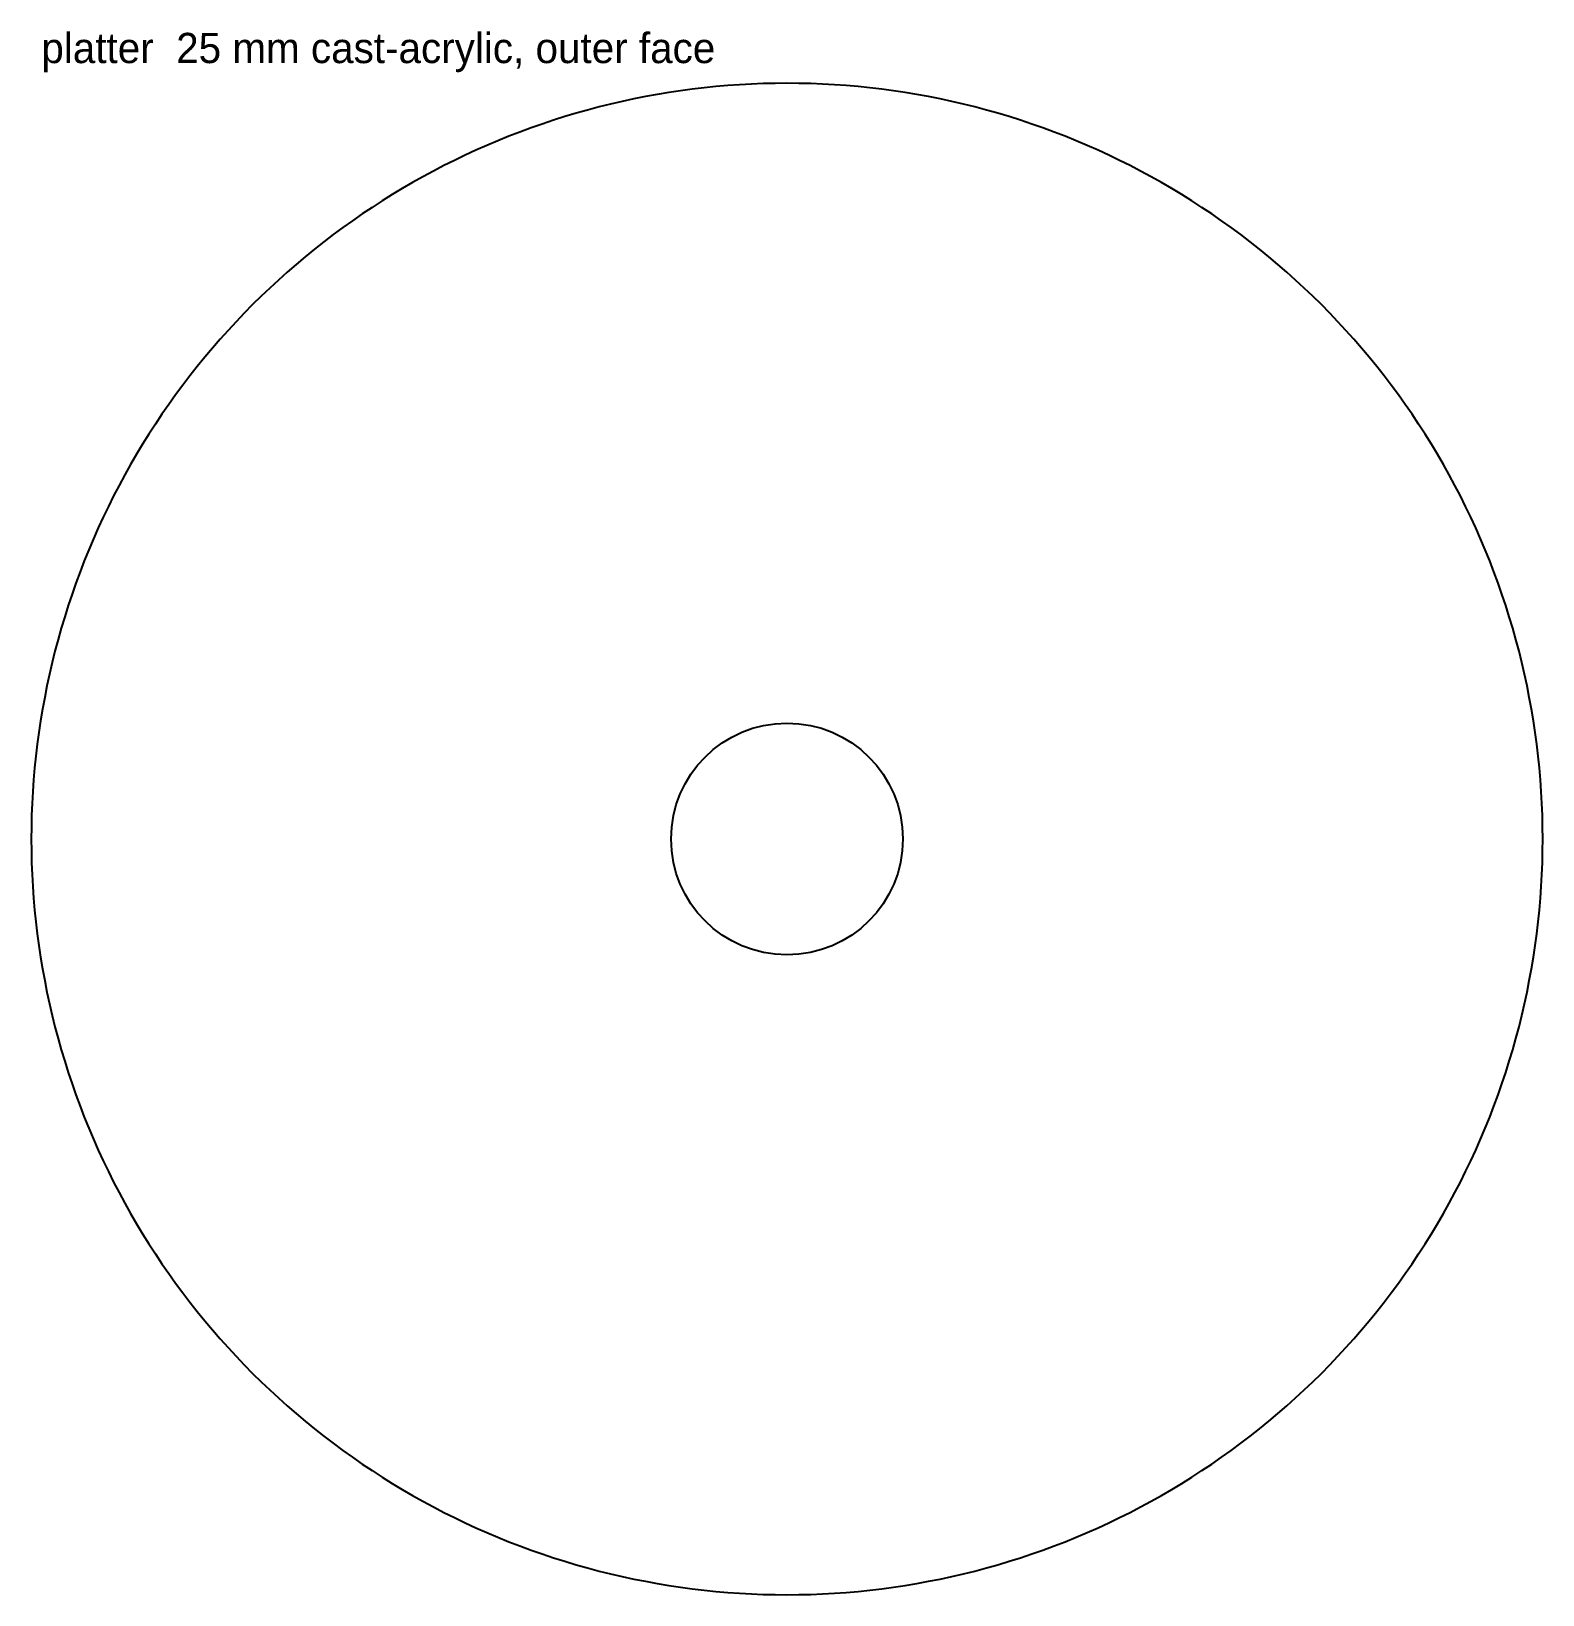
# Model space of a CAD drawing. Header units: millimetres. Extents: x 0 to 300, y 0 to 310.
import ezdxf

# ---------------------------------------------------------------- set-up
doc = ezdxf.new("R2010")
doc.units = ezdxf.units.MM
for name, color, linetype in [('CUT_INSIDE', 5, 'Continuous'), ('CUT_OUTSIDE', 1, 'Continuous'), ('NOTES', 7, 'Continuous')]:
    doc.layers.add(name, color=color, linetype=linetype)

msp = doc.modelspace()

# ---------------------------------------------------------------- linework, layer by layer
at = {"layer": 'CUT_INSIDE'}
msp.add_circle((150, 150), 23, dxfattribs=at)
at = {"layer": 'CUT_OUTSIDE'}
msp.add_lwpolyline([(300, 150), (299.98, 152.36), (299.93, 154.71), (299.83, 157.07), (299.7, 159.42), (299.54, 161.77), (299.33, 164.12), (299.09, 166.46), (298.82, 168.8), (298.5, 171.14), (298.15, 173.47), (297.77, 175.79), (297.34, 178.11), (296.88, 180.42), (296.39, 182.72), (295.86, 185.02), (295.29, 187.3), (294.68, 189.58), (294.04, 191.85), (293.37, 194.11), (292.66, 196.35), (291.91, 198.59), (291.13, 200.81), (290.32, 203.02), (289.47, 205.22), (288.58, 207.4), (287.66, 209.57), (286.71, 211.73), (285.72, 213.87), (284.7, 215.99), (283.65, 218.1), (282.56, 220.19), (281.45, 222.26), (280.29, 224.32), (279.11, 226.36), (277.9, 228.37), (276.65, 230.37), (275.37, 232.35), (274.06, 234.31), (272.72, 236.25), (271.35, 238.17), (269.95, 240.06), (268.52, 241.94), (267.06, 243.79), (265.58, 245.61), (264.06, 247.42), (262.52, 249.2), (260.94, 250.95), (259.35, 252.68), (257.72, 254.39), (256.07, 256.07), (254.39, 257.72), (252.68, 259.35), (250.95, 260.94), (249.2, 262.52), (247.42, 264.06), (245.61, 265.58), (243.79, 267.06), (241.94, 268.52), (240.06, 269.95), (238.17, 271.35), (236.25, 272.72), (234.31, 274.06), (232.35, 275.37), (230.37, 276.65), (228.37, 277.9), (226.36, 279.11), (224.32, 280.29), (222.26, 281.45), (220.19, 282.56), (218.1, 283.65), (215.99, 284.7), (213.87, 285.72), (211.73, 286.71), (209.57, 287.66), (207.4, 288.58), (205.22, 289.47), (203.02, 290.32), (200.81, 291.13), (198.59, 291.91), (196.35, 292.66), (194.11, 293.37), (191.85, 294.04), (189.58, 294.68), (187.3, 295.29), (185.02, 295.86), (182.72, 296.39), (180.42, 296.88), (178.11, 297.34), (175.79, 297.77), (173.47, 298.15), (171.14, 298.5), (168.8, 298.82), (166.46, 299.09), (164.12, 299.33), (161.77, 299.54), (159.42, 299.7), (157.07, 299.83), (154.71, 299.93), (152.36, 299.98), (150, 300), (147.64, 299.98), (145.29, 299.93), (142.93, 299.83), (140.58, 299.7), (138.23, 299.54), (135.88, 299.33), (133.54, 299.09), (131.2, 298.82), (128.86, 298.5), (126.53, 298.15), (124.21, 297.77), (121.89, 297.34), (119.58, 296.88), (117.28, 296.39), (114.98, 295.86), (112.7, 295.29), (110.42, 294.68), (108.15, 294.04), (105.89, 293.37), (103.65, 292.66), (101.41, 291.91), (99.19, 291.13), (96.98, 290.32), (94.78, 289.47), (92.6, 288.58), (90.43, 287.66), (88.27, 286.71), (86.13, 285.72), (84.01, 284.7), (81.9, 283.65), (79.81, 282.56), (77.74, 281.45), (75.68, 280.29), (73.64, 279.11), (71.63, 277.9), (69.63, 276.65), (67.65, 275.37), (65.69, 274.06), (63.75, 272.72), (61.83, 271.35), (59.94, 269.95), (58.06, 268.52), (56.21, 267.06), (54.39, 265.58), (52.58, 264.06), (50.8, 262.52), (49.05, 260.94), (47.32, 259.35), (45.61, 257.72), (43.93, 256.07), (42.28, 254.39), (40.65, 252.68), (39.06, 250.95), (37.48, 249.2), (35.94, 247.42), (34.42, 245.61), (32.94, 243.79), (31.48, 241.94), (30.05, 240.06), (28.65, 238.17), (27.28, 236.25), (25.94, 234.31), (24.63, 232.35), (23.35, 230.37), (22.1, 228.37), (20.89, 226.36), (19.71, 224.32), (18.55, 222.26), (17.44, 220.19), (16.35, 218.1), (15.3, 215.99), (14.28, 213.87), (13.29, 211.73), (12.34, 209.57), (11.42, 207.4), (10.53, 205.22), (9.68, 203.02), (8.87, 200.81), (8.09, 198.59), (7.34, 196.35), (6.63, 194.11), (5.96, 191.85), (5.32, 189.58), (4.71, 187.3), (4.14, 185.02), (3.61, 182.72), (3.12, 180.42), (2.66, 178.11), (2.23, 175.79), (1.85, 173.47), (1.5, 171.14), (1.18, 168.8), (0.91, 166.46), (0.67, 164.12), (0.46, 161.77), (0.3, 159.42), (0.17, 157.07), (0.07, 154.71), (0.02, 152.36), (0, 150), (0.02, 147.64), (0.07, 145.29), (0.17, 142.93), (0.3, 140.58), (0.46, 138.23), (0.67, 135.88), (0.91, 133.54), (1.18, 131.2), (1.5, 128.86), (1.85, 126.53), (2.23, 124.21), (2.66, 121.89), (3.12, 119.58), (3.61, 117.28), (4.14, 114.98), (4.71, 112.7), (5.32, 110.42), (5.96, 108.15), (6.63, 105.89), (7.34, 103.65), (8.09, 101.41), (8.87, 99.19), (9.68, 96.98), (10.53, 94.78), (11.42, 92.6), (12.34, 90.43), (13.29, 88.27), (14.28, 86.13), (15.3, 84.01), (16.35, 81.9), (17.44, 79.81), (18.55, 77.74), (19.71, 75.68), (20.89, 73.64), (22.1, 71.63), (23.35, 69.63), (24.63, 67.65), (25.94, 65.69), (27.28, 63.75), (28.65, 61.83), (30.05, 59.94), (31.48, 58.06), (32.94, 56.21), (34.42, 54.39), (35.94, 52.58), (37.48, 50.8), (39.06, 49.05), (40.65, 47.32), (42.28, 45.61), (43.93, 43.93), (45.61, 42.28), (47.32, 40.65), (49.05, 39.06), (50.8, 37.48), (52.58, 35.94), (54.39, 34.42), (56.21, 32.94), (58.06, 31.48), (59.94, 30.05), (61.83, 28.65), (63.75, 27.28), (65.69, 25.94), (67.65, 24.63), (69.63, 23.35), (71.63, 22.1), (73.64, 20.89), (75.68, 19.71), (77.74, 18.55), (79.81, 17.44), (81.9, 16.35), (84.01, 15.3), (86.13, 14.28), (88.27, 13.29), (90.43, 12.34), (92.6, 11.42), (94.78, 10.53), (96.98, 9.68), (99.19, 8.87), (101.41, 8.09), (103.65, 7.34), (105.89, 6.63), (108.15, 5.96), (110.42, 5.32), (112.7, 4.71), (114.98, 4.14), (117.28, 3.61), (119.58, 3.12), (121.89, 2.66), (124.21, 2.23), (126.53, 1.85), (128.86, 1.5), (131.2, 1.18), (133.54, 0.91), (135.88, 0.67), (138.23, 0.46), (140.58, 0.3), (142.93, 0.17), (145.29, 0.07), (147.64, 0.02), (150, 0), (152.36, 0.02), (154.71, 0.07), (157.07, 0.17), (159.42, 0.3), (161.77, 0.46), (164.12, 0.67), (166.46, 0.91), (168.8, 1.18), (171.14, 1.5), (173.47, 1.85), (175.79, 2.23), (178.11, 2.66), (180.42, 3.12), (182.72, 3.61), (185.02, 4.14), (187.3, 4.71), (189.58, 5.32), (191.85, 5.96), (194.11, 6.63), (196.35, 7.34), (198.59, 8.09), (200.81, 8.87), (203.02, 9.68), (205.22, 10.53), (207.4, 11.42), (209.57, 12.34), (211.73, 13.29), (213.87, 14.28), (215.99, 15.3), (218.1, 16.35), (220.19, 17.44), (222.26, 18.55), (224.32, 19.71), (226.36, 20.89), (228.37, 22.1), (230.37, 23.35), (232.35, 24.63), (234.31, 25.94), (236.25, 27.28), (238.17, 28.65), (240.06, 30.05), (241.94, 31.48), (243.79, 32.94), (245.61, 34.42), (247.42, 35.94), (249.2, 37.48), (250.95, 39.06), (252.68, 40.65), (254.39, 42.28), (256.07, 43.93), (257.72, 45.61), (259.35, 47.32), (260.94, 49.05), (262.52, 50.8), (264.06, 52.58), (265.58, 54.39), (267.06, 56.21), (268.52, 58.06), (269.95, 59.94), (271.35, 61.83), (272.72, 63.75), (274.06, 65.69), (275.37, 67.65), (276.65, 69.63), (277.9, 71.63), (279.11, 73.64), (280.29, 75.68), (281.45, 77.74), (282.56, 79.81), (283.65, 81.9), (284.7, 84.01), (285.72, 86.13), (286.71, 88.27), (287.66, 90.43), (288.58, 92.6), (289.47, 94.78), (290.32, 96.98), (291.13, 99.19), (291.91, 101.41), (292.66, 103.65), (293.37, 105.89), (294.04, 108.15), (294.68, 110.42), (295.29, 112.7), (295.86, 114.98), (296.39, 117.28), (296.88, 119.58), (297.34, 121.89), (297.77, 124.21), (298.15, 126.53), (298.5, 128.86), (298.82, 131.2), (299.09, 133.54), (299.33, 135.88), (299.54, 138.23), (299.7, 140.58), (299.83, 142.93), (299.93, 145.29), (299.98, 147.64), (300, 150)], close=True, dxfattribs=at)

# ---------------------------------------------------------------- texts
at = {"layer": 'NOTES'}
msp.add_text('platter  25 mm cast-acrylic, outer face', height=6, dxfattribs=at).set_placement((2, 304))

doc.saveas('drawing.dxf')
